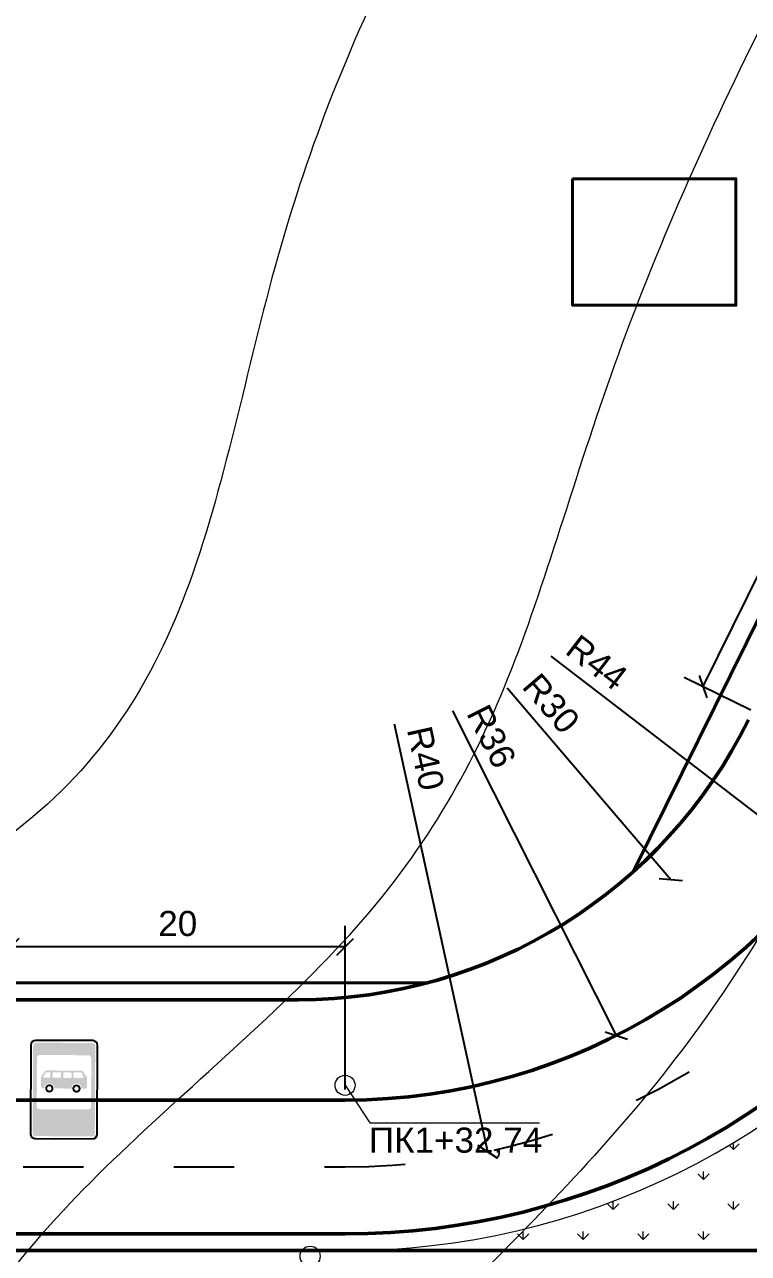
# Model space of a CAD drawing. Header units: millimetres. Extents: x -2123 to 33349, y -614 to 835.
# Drawn here: x -105.2 to -62, y 304.5 to 377.9 of the extents above; entities that cross this region are included whole.
import ezdxf

# ---------------------------------------------------------------- set-up
doc = ezdxf.new("R2010")
doc.units = ezdxf.units.MM
doc.linetypes.add('ACAD_ISO03W100', pattern=[30, 12, -18])
doc.layers.get('0').update_dxf_attribs({"lineweight": 15})
for name, color, linetype, lineweight in [('1 Відмітки', 7, 'Continuous', 25), ('2 Позначення', 80, 'Continuous', 20), ('Горизонталі', 7, 'Continuous', 18), ('Дор. Розм.', 7, 'Continuous', 50), ('Забудова', 40, 'Continuous', 40), ('поздовжній профіль', 250, 'Continuous', 15), ('Текст', 7, 'Continuous', 15), ('Червоні лінії', 10, 'Continuous', 40)]:
    doc.layers.add(name, color=color, linetype=linetype, lineweight=lineweight)
doc.layers.add('Дорожні знаки', color=7, linetype='Continuous')
doc.layers.add('Розмітка', color=7, linetype='ACAD_ISO03W100')
doc.layers.add('Озелення', color=7, linetype='Continuous', lineweight=15, true_color=0x2bad00)
doc.styles.get("Standard").update_dxf_attribs({"font": 'arial.ttf'})
doc.dimstyles.new('ISO-25', dxfattribs={"dimtxt": 1.5, "dimasz": 1, "dimexe": 1.25, "dimexo": 0.625, "dimtad": 3, "dimtxsty": 'Standard', "dimblk": 'OBLIQUE', "dimcen": 2.5, "dimadec": 0, "dimazin": 0, "dimtfac": 1, "dimtmove": 1, "dimatfit": 3, "dimfxl": 1, "dimarcsym": 0})

# ---------------------------------------------------------------- blocks, each defined once
blk = doc.blocks.new('_Oblique')
at = {"color": 0, "linetype": 'ByBlock', "lineweight": -2}
blk.add_line((-0.5, -0.5), (0.5, 0.5), dxfattribs=at)
blk = doc.blocks.new('*D219')
at = {"layer": 'Defpoints', "color": 0, "transparency": 16777216}
for p in [(-86.07884199500351, 349.6665504732973), (-69.86604324131547, 317.5239750230887)]:
    blk.add_point(p, dxfattribs=at)
at = {"layer": 'Текст', "color": 0, "lineweight": -2, "transparency": 16777216}
blk.add_line((-79.6576287991846, 336.9362173109533), (-69.86604324131547, 317.5239750230887), dxfattribs=at)
at = {"layer": 'Текст', "color": 0, "lineweight": -2, "transparency": 16777216, "rotation": 296.7664960913537}
blk.add_blockref('_Oblique', (-69.86604324131547, 317.5239750230887), dxfattribs=at)
at = {"layer": 'Текст', "color": 0, "transparency": 16777216, "insert": (-77.32701050565734, 335.4051605253236), "char_height": 1.5, "attachment_point": 5, "rotation": 296.7664960913537}
blk.add_mtext('R36', dxfattribs=at)
blk = doc.blocks.new('*D220')
at = {"layer": 'Defpoints', "color": 0, "transparency": 16777216}
for p in [(-86.07884199500315, 349.6665504732979), (-66.60547513108783, 326.8457708419323)]:
    blk.add_point(p, dxfattribs=at)
at = {"layer": 'Текст', "color": 0, "lineweight": -2, "transparency": 16777216}
blk.add_line((-76.38149027413444, 338.3022533706809), (-66.60547513108783, 326.8457708419323), dxfattribs=at)
at = {"layer": 'Текст', "color": 0, "lineweight": -2, "transparency": 16777216, "rotation": 310.4747011254187}
blk.add_blockref('_Oblique', (-66.60547513108783, 326.8457708419323), dxfattribs=at)
at = {"layer": 'Текст', "color": 0, "transparency": 16777216, "insert": (-73.75576186100065, 337.368668681289), "char_height": 1.5, "attachment_point": 5, "rotation": 310.47470112541873}
blk.add_mtext('R30', dxfattribs=at)
blk = doc.blocks.new('*D221')
at = {"layer": 'Defpoints', "color": 0, "transparency": 16777216}
for p in [(-86.07884199500293, 349.6665504732972), (-77.55924224613152, 310.5843752508377)]:
    blk.add_point(p, dxfattribs=at)
at = {"layer": 'Текст', "color": 0, "lineweight": -2, "transparency": 16777216}
blk.add_line((-83.13391682835805, 336.1572208366447), (-77.55924224613152, 310.5843752508377), dxfattribs=at)
at = {"layer": 'Текст', "color": 0, "lineweight": -2, "transparency": 16777216, "rotation": 282.2976313158236}
blk.add_blockref('_Oblique', (-77.55924224613152, 310.5843752508377), dxfattribs=at)
at = {"layer": 'Текст', "color": 0, "transparency": 16777216, "insert": (-81.26069362764753, 334.0943002047254), "char_height": 1.5, "attachment_point": 5, "rotation": 282.2976313158236}
blk.add_mtext('R40', dxfattribs=at)
blk = doc.blocks.new('*D222')
at = {"layer": 'Defpoints', "color": 0, "transparency": 16777216}
for p in [(-86.07884199500253, 349.6665504732953), (-51.19421971781981, 322.8511979942003)]:
    blk.add_point(p, dxfattribs=at)
at = {"layer": 'Текст', "color": 0, "lineweight": -2, "transparency": 16777216}
blk.add_line((-73.77498160891275, 340.2087340610943), (-51.19421971781981, 322.8511979942003), dxfattribs=at)
at = {"layer": 'Текст', "color": 0, "lineweight": -2, "transparency": 16777216, "rotation": 322.4509900274008}
blk.add_blockref('_Oblique', (-51.19421971781981, 322.8511979942003), dxfattribs=at)
at = {"layer": 'Текст', "color": 0, "transparency": 16777216, "insert": (-71.02306351083058, 339.8276591654555), "char_height": 1.5, "attachment_point": 5, "rotation": 322.45099002740085}
blk.add_mtext('R44', dxfattribs=at)
blk = doc.blocks.new('*D252')
at = {"layer": 'Defpoints', "color": 0, "transparency": 16777216}
for p in [(-106.0788419950033, 322.8207754125642), (-106.0788419950033, 313.6665504732982), (-86.07884199500337, 313.6665504732982)]:
    blk.add_point(p, dxfattribs=at)
at = {"layer": 'Текст', "color": 0, "lineweight": -2, "transparency": 16777216}
for p, q in [((-106.0788419950033, 314.2915504732982), (-106.0788419950033, 324.0707754125642)), ((-86.07884199500337, 314.2915504732982), (-86.07884199500337, 324.0707754125642)), ((-86.07884199500337, 322.8207754125642), (-106.0788419950033, 322.8207754125642))]:
    blk.add_line(p, q, dxfattribs=at)
at = {"layer": 'Текст', "color": 0, "lineweight": -2, "transparency": 16777216, "rotation": 180}
blk.add_blockref('_Oblique', (-106.0788419950033, 322.8207754125642), dxfattribs=at)
at = {"layer": 'Текст', "color": 0, "lineweight": -2, "transparency": 16777216}
blk.add_blockref('_Oblique', (-86.07884199500337, 322.8207754125642), dxfattribs=at)
at = {"layer": 'Текст', "color": 0, "transparency": 16777216, "insert": (-96.07884199500336, 324.2116348941468), "char_height": 1.5, "attachment_point": 5}
blk.add_mtext('20', dxfattribs=at)
blk = doc.blocks.new('*D263')
at = {"layer": 'Defpoints', "color": 0, "transparency": 16777216}
for p in [(-33.92723513966376, 392.1339271821449), (-64.68820938781734, 338.3807937013341), (-61.25718407257922, 336.6895536234962)]:
    blk.add_point(p, dxfattribs=at)
at = {"layer": 'Текст', "color": 0, "lineweight": -2, "transparency": 16777216}
for p, q in [((-37.35826045490185, 393.8251672599828), (-64.68820938781734, 338.3807937013341)), ((-34.48782948680517, 392.4102584651245), (-38.47944914918469, 394.3778298259417)), ((-61.81777841972063, 336.9658849064758), (-65.80939808210017, 338.9334562672931))]:
    blk.add_line(p, q, dxfattribs=at)
for p, rotation in [((-37.35826045490185, 393.8251672599828), 63.76013394622103), ((-64.68820938781734, 338.3807937013341), 243.7601339462211)]:
    blk.add_blockref('_Oblique', p, dxfattribs=dict(at, rotation=rotation))
at = {"layer": 'Текст', "color": 0, "transparency": 16777216, "insert": (-52.39236998309568, 366.7778621488574), "char_height": 1.5, "attachment_point": 5, "rotation": 63.76013394622107}
blk.add_mtext('61,81', dxfattribs=at)
blk = doc.blocks.new('5-12')
h = blk.add_hatch(color=5)
h.paths.add_polyline_path([(0.5, 4.894950576990964, 0.4142135623730951), (0.2456631019273345, 4.640613678918299), (0.2456631019273345, -4.640613678918214, 0.4142135623730992), (0.5, -4.894950576990879), (6.499983898906009, -4.894950576990879, 0.4142135623730951), (6.754320796978674, -4.640613678918214), (6.754320796978674, 4.640613678918299, 0.4142135623730951), (6.499983898906009, 4.894950576990964)])
h.paths.add_polyline_path([(6.043735096034367, 3.609366697873412, -0.4142135623730395), (6.343735096034322, 3.3093666978734), (6.343735096034322, -1.778120723146855, -0.4142135623731091), (6.043735096034367, -2.078120723146867), (0.956248490522455, -2.078120723146867, -0.4142135623731131), (0.6562484905224438, -1.778120723146855), (0.6562484905224438, 3.309366697873429, -0.4142135623730673), (0.956248490522455, 3.609366697873412)], flags=16)
h = blk.add_hatch(color=7)
edge = h.paths.add_edge_path()
edge.add_arc((5.706236414701892, 1.181402915469988), 0.2, 0, 31.08905083365866)
edge.add_line((5.877509570295671, 1.28467685299995), (5.508920341347048, 1.895958284402581))
edge.add_arc((5.337647185753382, 1.792684346872619), 0.2, 31.08905083365881, 89.99999999999994)
edge.add_line((5.337647185753382, 1.992684346872607), (1.700036091874437, 1.992684346872607))
edge.add_arc((1.70003609187438, 1.692684346872624), 0.3, 90, 146.6948263805524)
edge.add_line((1.449308756969628, 1.857413832792929), (1.143020149299331, 1.391225731228587))
edge.add_arc((1.393747484204027, 1.226496245308254), 0.3, 146.6948263805526, 180)
edge.add_line((1.093747484204072, 1.226496245308254), (1.093747484204072, 0.3093742452612389))
edge.add_arc((1.293747484204061, 0.3093742452612389), 0.2, 180, 270)
edge.add_line((1.293747484204061, 0.1093742452612503), (1.432683529333473, 0.1093742452612503))
edge.add_arc((1.968745471567274, 0.1093742452612503), 0.5360619422338488, 0, 180, ccw=False)
edge.add_line((2.504807413801188, 0.1093742452612503), (4.276426988264006, 0.1093742452612503))
edge.add_arc((4.812488930497863, 0.1093742452612503), 0.5360619422338488, 0, 180, ccw=False)
edge.add_line((5.348550872731778, 0.1093742452612503), (5.706236414702004, 0.1093742452612503))
edge.add_arc((5.706236414701892, 0.3093742452612389), 0.2, 270, 360)
edge.add_line((5.906236414701937, 0.3093742452612389), (5.906236414701937, 1.181402915469988))
edge = h.paths.add_edge_path(flags=16)
edge.add_arc((5.262242449081611, 1.704748230365339), 0.1, 0, 89.99999999999979)
edge.add_line((5.262242449081611, 1.804748230365362), (4.572305846220899, 1.804748230365362))
edge.add_arc((4.572305846220899, 1.704748230365339), 0.1, 90, 180)
edge.add_line((4.472305846220876, 1.704748230365339), (4.472305846220876, 1.325153521316735))
edge.add_arc((4.572305846220899, 1.325153521316735), 0.1, 179.9999999999996, 270)
edge.add_line((4.572305846220899, 1.225153521316713), (5.436357166525738, 1.225153521316713))
edge.add_arc((5.436357166525738, 1.325153521316735), 0.1, 270, 360)
edge.add_line((5.53635716652576, 1.325153521316735), (5.362242449081577, 1.704748230365339))
edge = h.paths.add_edge_path(flags=16)
edge.add_arc((4.198191128776728, 1.325153521316735), 0.1, 270, 360)
edge.add_line((4.29819112877675, 1.325153521316735), (4.29819112877675, 1.704748230365339))
edge.add_arc((4.198191128776728, 1.704748230365339), 0.1, 0, 89.99999999999979)
edge.add_line((4.198191128776728, 1.804748230365362), (3.508254525916015, 1.804748230365362))
edge.add_arc((3.508254525916015, 1.704748230365339), 0.1, 90, 180)
edge.add_line((3.408254525915992, 1.704748230365339), (3.408254525915992, 1.325153521316735))
edge.add_arc((3.508254525916015, 1.325153521316735), 0.1, 179.9999999999996, 270)
edge.add_line((3.508254525916015, 1.225153521316713), (4.198191128776728, 1.225153521316713))
edge = h.paths.add_edge_path(flags=16)
edge.add_arc((3.085774317182938, 1.704748230365339), 0.1, 0, 89.99999999999979)
edge.add_line((3.085774317182938, 1.804748230365362), (2.395837714322226, 1.804748230365362))
edge.add_arc((2.39583771432234, 1.704748230365339), 0.1, 90, 180)
edge.add_line((2.295837714322317, 1.704748230365339), (2.295837714322317, 1.325153521316735))
edge.add_arc((2.39583771432234, 1.325153521316735), 0.1, 179.9999999999996, 270)
edge.add_line((2.39583771432234, 1.225153521316713), (3.085774317183052, 1.225153521316713))
edge.add_arc((3.085774317182938, 1.325153521316735), 0.1, 270, 360)
edge.add_line((3.185774317182962, 1.325153521316735), (3.185774317182962, 1.704748230365339))
edge = h.paths.add_edge_path(flags=16)
edge.add_arc((1.963686509721526, 1.325153521316735), 0.1, 270, 360)
edge.add_line((2.063686509721435, 1.325153521316735), (2.063686509721435, 1.704748230365339))
edge.add_arc((1.963686509721526, 1.704748230365339), 0.1, 0, 89.99999999999979)
edge.add_line((1.963686509721526, 1.804748230365362), (1.664695373440338, 1.804748230365362))
edge.add_arc((1.664695373440281, 1.704748230365339), 0.1, 90, 146.6948263805523)
edge.add_line((1.581119595138659, 1.75965805900546), (1.331723408227446, 1.380063349956856))
edge.add_arc((1.415299186529068, 1.325153521316735), 0.1, 146.6948263805524, 270)
edge.add_line((1.415299186529068, 1.225153521316741), (1.963686509721469, 1.225153521316741))
h = blk.add_hatch(color=7)
h.paths.add_polyline_path([(2.398548429518598, 0.1093742452612503, 1.000000115195436), (1.538942513616063, 0.1093742452612503, 1.000000115195436)])
h.paths.add_polyline_path([(1.741801073171586, 0.1093742452612503, -1), (2.195689869963018, 0.1093742452612503, -1)], flags=16)
h = blk.add_hatch(color=7)
h.paths.add_polyline_path([(5.242291888449074, 0.1093742452612503, 1.000000115195436), (4.382685972546653, 0.1093742452612503, 1.000000115195436)])
h.paths.add_polyline_path([(4.585544532102119, 0.1093742452612503, -1), (5.039433328893608, 0.1093742452612503, -1)], flags=16)
at = {"color": 5}
for p, q in [((0, 4.640613678918243), (0, -4.640613678918214)), ((6.499983898905952, 5.140613678918272), (0.5, 5.140613678918272)), ((6.999983898905952, -4.640613678918214), (6.999983898905952, 4.640613678918243)), ((0.5, -5.140613678918214), (6.499983898905952, -5.140613678918214))]:
    blk.add_line(p, q, dxfattribs=at)
for centre, start, end in [((0.5, 4.640613678918243), 90, 180), ((6.499983898905952, 4.640613678918243), 0, 90), ((0.5, -4.640613678918214), 180, 270), ((6.499983898905952, -4.640613678918214), 270, 0)]:
    blk.add_arc(centre, 0.5, start, end, dxfattribs=at)
blk = doc.blocks.new('столб')
at = {"layer": 'поздовжній профіль', "color": 160}
for points in [[(-500, 0, 0, 0, 0), (-999.927872557193, 0, 350, 0, 0), (-1699.927872557193, 0, 0, 0, 0)], [(500, 0, 0, 0, 0), (999.927872557193, 0, 350, 0, 0), (1699.927872557193, 0, 0, 0, 0)]]:
    blk.add_lwpolyline(points, format="xyseb", dxfattribs=at)
blk.add_circle((0, 0), 500, dxfattribs=at)

msp = doc.modelspace()

# ---------------------------------------------------------------- hatches: boundary and pattern name
at = {"layer": 'Озелення'}
h = msp.add_hatch(dxfattribs=at)
h.set_pattern_fill('GRASS', color=0, scale=0.1)
h.set_pattern_definition([(90, (0, 0), (-1.796051224, 1.796051224), [0.4762500000000001, -3.115852448]), (45, (0, 0), (-1.79605122421383, 1.796051224213831), [0.4762500000000001, -2.06375]), (135, (0, 0), (-1.796051224213831, -1.79605122421383), [0.4762500000000001, -2.06375])])
h.paths.add_polyline_path([(-46.14967110621317, 311.5145209828019, -0.03872506721029213), (-48.44209304341841, 320.6665504732981), (-51.66954092683287, 320.6665504732981, -0.2211269283656273), (-86.0788419950033, 304.6665504732982), (-43.85869097971736, 304.6665504732982)])
h.paths.add_polyline_path([(-50.40209574212545, 322.2408366848156, -0.01122967940996), (-51.66954092683288, 320.6665504732981), (-48.4420930434184, 320.6665504732981, -0.004622995465146237), (-48.62043784872714, 321.7803490726661, 0.6611460868380752)])
h.paths.add_polyline_path([(-37.14052564503972, 284.6677121541899, -0.0007606096304016448), (-37.9041763885842, 284.6665504732982), (-59.06124969074645, 284.6665504732982, -0.1348462350018372), (-40.16051229951918, 279.4747589432492), (-36.31513587868216, 277.1898000160804, 0.7248806287325149), (-34.88401410230484, 278.4407157940418, -0.02716446248522501)])

# ---------------------------------------------------------------- linework, layer by layer
at = {"layer": '2 Позначення', "color": 0}
msp.add_lwpolyline([(-86.07884199500337, 314.548467550308), (-84.59926164136193, 312.3039586773729), (-74.44820793367474, 312.3046890428631)], dxfattribs=at)
at = {"layer": 'Горизонталі', "color": 0}
for points, knots in [([(-50.59021425184991, 529.4179757221214), (-51.07107436286559, 528.8958855732909), (-55.25244469040415, 524.0861114304043), (-60.19404392415404, 513.565287255297), (-74.37457917593807, 466.0717485549036), (-82.98881014859458, 448.3597848947326), (-98.23389245668173, 421.9545277715594), (-105.2116161519904, 403.7224110192843), (-109.263197652496, 381.8888884887207), (-119.1670635426368, 367.9334410981324), (-140.2634979278324, 359.4347699405122), (-154.6207118140834, 355.5877660741613), (-170.6507124737818, 346.3232979303432), (-173.8661013091252, 344.8193102453266, 249), (-178.2040099960861, 334.379617623698, 249), (-169.8244714402487, 321.4962176144696, 249), (-171.0462122048872, 309.7274883073338, 249), (-181.0501171444145, 296.2847410448381, 249), (-215.7758090004887, 276.2358535039317, 249), (-216.3860430624883, 275.8835347039675, 249), (-217.0054561065537, 275.5271002370756, 249), (-217.6340473073963, 275.1665504732985, 249), (-218.0289315253413, 274.9400512615556, 249), (-218.4274378265619, 274.7119279821068, 249), (-218.8295660064559, 274.4821807266914, 249)], [10.87541061403494, 10.87541061403494, 10.87541061403494, 10.87541061403494, 11, 12, 13, 14, 15, 16, 17, 18, 19, 20, 20, 20, 21, 22, 23, 24, 24, 24, 24.01757298499707, 24.01757298499707, 24.01757298499707, 24.02861242434687, 24.02861242434687, 24.02861242434687, 24.02861242434687]), ([(95.5506119078077, 508.4776413841537), (89.98730487551632, 512.7101934410075), (75.29761436898332, 514.2158911170808), (55.30366620540286, 512.4270928530776), (35.44914715225474, 505.7956812568935), (33.25980687505086, 504.9389828875518), (10.75102076113268, 503.1382799984366), (-7.481095991142354, 503.1382799984366), (-24.3626855765628, 499.9870499424813), (-38.7683086894844, 488.7326568855586), (-45.74603238479307, 473.8768580503473), (-59.92656763657709, 426.3833193499539), (-68.5407986092336, 408.6713556897829), (-83.78588091732075, 382.2660985666097), (-90.76360461262942, 364.0339818143347), (-94.81518611313498, 342.200459283771), (-104.7190520032759, 328.2450118931828), (-125.8154863884715, 319.7463407355625), (-140.1727002747224, 315.8993368692117), (-156.2027009344208, 306.6348687253936), (-159.4180897697642, 305.1308810403769, 249), (-163.7559984567251, 294.6911884187483, 249), (-155.3764599008877, 281.80778840952, 249), (-156.5982006655262, 270.0390591023842, 249), (-166.6021056050535, 256.5963118398885, 249), (-201.3277974611278, 236.547424298982, 249)], [3.256589866027104, 3.256589866027104, 3.256589866027104, 3.256589866027104, 4, 5, 6, 7, 8, 9, 10, 11, 12, 13, 14, 15, 16, 17, 18, 19, 20, 20, 20, 21, 22, 23, 24, 24, 24, 24]), ([(-155.2133990202578, 226.9470256503646), (-137.2281146899782, 237.3308343999179), (-120.4877071641836, 246.995913191271), (-110.4838022246563, 260.4386604537667), (-109.2620614600178, 272.2073897609025), (-112.1066696973007, 282.8236122300968), (-112.1066696973007, 295.8787081761639), (-102.2028038071744, 308.9338041222454), (-84.19577491603695, 323.5645150963192), (-75.79350653868596, 338.1176708247458), (-70.6682824483446, 357.2452675300683), (-61.23681307985817, 378.7110410754776), (-49.31365176152167, 399.36256226562), (-41.85422366554985, 406.8219903615918), (-33.77609402091321, 417.6512410526138), (-27.47363390901728, 434.5328306380634), (-18.01994374113701, 443.9865208059291), (5.501447678513159, 457.5666024737966), (21.14786658462117, 461.7590477841095), (35.76326601899791, 476.3744472185008), (51.60723463790646, 483.0392647135541), (65.30007952386086, 483.0392647135541), (74.11602075181008, 483.0392647135541), (81.63037062696685, 470.0240289439334), (90.99761033725963, 449.6512319778358), (102.8147230470627, 432.0193495219082), (115.9448482801804, 425.8294333406029), (128.2113537109385, 429.1162335647332), (139.3915004821743, 429.1162335647332), (143.6255791388526, 418.5298044724714), (143.6255791388526, 402.3985077574853), (139.4989683513109, 382.8908931253918), (134.997211128501, 357.1933623119785), (131.6208932114373, 333.9342833275678), (122.8983413120849, 313.9703761438793), (116.0825874040552, 301.8934386949588), (113.2737348540613, 295.3513402834751)], [0, 0, 0, 0, 1, 2, 3, 4, 5, 6, 7, 8, 9, 10, 11, 12, 13, 14, 15, 16, 17, 18, 19, 20, 21, 22, 23, 24, 25, 26, 27, 28, 29, 30, 31, 32, 33, 33.8268390351059, 33.8268390351059, 33.8268390351059, 33.8268390351059]), ([(81.2009900944248, 219.0626254922729), (79.48411496540264, 220.6570655227306), (75.53542092625774, 225.3856942433064), (71.59746357431732, 235.270770861398), (71.59746357431732, 249.9014818354863), (82.10156376082023, 264.5321928095454), (84.51915445958593, 273.554764129216), (84.51915445958593, 290.9800164934222), (89.15222825945102, 308.2708833096203), (98.75187824554314, 324.8979648204204), (102.5622665167889, 339.1185274452819), (98.48305055379615, 346.1839367482116), (90.35478533591822, 364.1335713636454), (79.28796549657864, 376.8885501615387), (67.44169554932023, 383.7279973044879), (46.79048686550095, 395.6509781971781), (27.89290386979565, 398.8346166226347), (14.4013410770408, 395.2195632676976), (5.759264191131024, 388.8932360889685), (-2.400170775189963, 380.7338011226766), (-21.0637059279702, 373.6998054620872), (-35.88199011962706, 368.2601821512017), (-45.26065100044207, 358.8815212704012), (-49.38726178798379, 349.5028603895717), (-55.5771779693182, 332.9964172393466), (-65.6035655555911, 315.6302045235298), (-80.13703465578283, 301.0967354233526), (-87.07724370756614, 294.1565263715693), (-88.77763748733696, 290.4172968405273), (-87.6521981816636, 282.1640752654148), (-84.27588026455624, 278.6001841306952), (-79.73913435684653, 270.7423097174851), (-76.97218767253935, 260.4159241097459), (-79.02383017131206, 247.4630300064109), (-81.31577063963186, 238.9093917307709), (-84.65102669978069, 233.5826119028006), (-92.54659618213327, 229.0241027367829), (-101.9077627204547, 229.0241027367829), (-114.4751683007212, 229.0241027367829), (-126.2922810105388, 229.0241027367974), (-133.4200632799489, 229.0241027367974), (-143.5490170311837, 229.0241027367974), (-148.6224978727855, 228.280316826882)], [3.429276601697748, 3.429276601697748, 3.429276601697748, 3.429276601697748, 4, 5, 6, 7, 8, 9, 10, 11, 12, 13, 14, 15, 16, 17, 18, 19, 20, 21, 22, 23, 24, 25, 26, 27, 28, 29, 30, 31, 32, 33, 34, 35, 36, 37, 38, 39, 40, 41, 42, 43, 43, 43, 43])]:
    msp.add_open_spline(points, degree=3, knots=knots, dxfattribs=at)
at = {"layer": 'Дор. Розм.', "color": 0}
for p, q in [((-88.8667668431761, 319.6665504732982), (-106.0788419950043, 319.6665504732982)), ((-86.07884199500336, 313.6665504732982), (-106.0788419950035, 313.6665504732982)), ((-86.07884199500333, 305.6665504732982), (-169.3444214444505, 305.6665504732982)), ((-41.29011812807096, 304.6665504732982), (-169.3444214444505, 304.6665504732982))]:
    msp.add_line(p, q, dxfattribs=at)
for centre, radius, start, end in [((-88.86676684317598, 349.6665504732982), 30, 269.9999999999998, 333.7307788047124), ((-86.0788419950033, 349.6665504732982), 36, 269.9999999999999, 333.7307788047127), ((-86.0788419950033, 349.6665504732982), 44, 269.9999999999999, 325.6163393243608)]:
    msp.add_arc(centre, radius, start, end, dxfattribs=at)
at = {"layer": 'Дор. Розм.', "color": 0, "lineweight": 20}
msp.add_arc((-86.0788419950033, 349.6665504732982), 45, 269.9999999999999, 322.4495101724693, dxfattribs=at)
at = {"layer": 'Забудова', "color": 0}
msp.add_lwpolyline([(-72.4749573289032, 368.7315902143528), (-72.4749573289032, 361.1754583469537), (-62.71050619872904, 361.1754583469537), (-62.71050619872904, 368.7315902143528)], close=True, dxfattribs=at)
at = {"layer": 'Розмітка', "color": 0, "ltscale": 0.3}
msp.add_lwpolyline([(-208.3197088014962, 306.9867995233809), (-170.3721062208115, 309.5958918728758, -0.0171634588085447), (-168.3143104613809, 309.6665504732982), (-86.07884199500339, 309.6665504732982, 0.2854745269981143), (-50.20986939140296, 331.9629687915546), (-26.31940751377304, 380.3670905100284)], format="xyb", dxfattribs=at)
at = {"layer": 'Червоні лінії', "color": 0}
for p, q in [((-68.82895952955943, 327.3397442067858), (-34.83589990624162, 396.2125941340239)), ((-81.18562109530751, 320.6665504732981), (-218.8295660064559, 320.6665504732981))]:
    msp.add_line(p, q, dxfattribs=at)

# ---------------------------------------------------------------- block references
at = {"color": 0, "xscale": 0.001200000000244472, "yscale": 0.001200000000244472, "zscale": 0.001200000000244472, "rotation": 180.7039103117133}
for p in [(-86.07884199500337, 314.548467550308), (-88.16562231254102, 304.3332130541949)]:
    msp.add_blockref('столб', p, dxfattribs=at)
at = {"layer": 'Дорожні знаки', "color": 0, "linetype": 'Continuous', "xscale": 0.5702400000002615, "yscale": 0.5702400000002615, "zscale": 0.5702400000002615, "rotation": 359.6786032201751}
msp.add_blockref('5-12', (-104.876389059745, 314.3062540148431), dxfattribs=at)

# ---------------------------------------------------------------- texts
at = {"layer": '1 Відмітки', "color": 0, "insert": (-74.29180760434998, 310.2435045111285), "char_height": 1.5, "attachment_point": 9, "rotation": 0.004122415388799801}
msp.add_mtext_dynamic_manual_height_columns('ПК1+32,74', width=7.025432305519644, gutter_width=12.5, heights=[0], dxfattribs=at)

# ---------------------------------------------------------------- dimensions: what is measured, and where the dimension line sits
at = {"layer": 'Текст', "color": 0}
dim = msp.add_linear_dim(base=(-64.68820938781734, 338.3807937013341), p1=(-33.92723513966374, 392.1339271821449), p2=(-61.25718407257921, 336.6895536234962), angle=243.7601339462211, dimstyle='ISO-25', dxfattribs=at)
dim.commit()
dim.dimension.update_dxf_attribs({"geometry": '*D263', "text_midpoint": (-51.02323492135957, 366.1029804806584), "dimtype": 161})
for center, mpoint, picture, middle in [((-86.07884199500351, 349.6665504732973), (-69.86604324131547, 317.5239750230887), '*D219', (-78.569295223608, 334.7785488787828)), ((-86.07884199500315, 349.6665504732979), (-66.60547513108783, 326.8457708419323), '*D220', (-74.81416761936987, 336.4655126999186)), ((-86.07884199500293, 349.6665504732972), (-77.55924224613152, 310.5843752508377), '*D221', (-82.61963897687322, 333.7980610524752)), ((-86.07884199500253, 349.6665504732953), (-51.19421971781981, 322.8511979942003), '*D222', (-71.86104327580233, 338.7375147192935))]:
    dim = msp.add_radius_dim(center=center, mpoint=mpoint, dimstyle='ISO-25', dxfattribs=at)
    dim.commit()
    dim.dimension.update_dxf_attribs({"geometry": picture, "text_midpoint": middle, "dimtype": 164})
dim = msp.add_linear_dim(base=(-106.0788419950033, 322.8207754125642), p1=(-86.07884199500337, 313.6665504732982), p2=(-106.0788419950033, 313.6665504732982), dimstyle='ISO-25', dxfattribs=at)
dim.commit()
dim.dimension.update_dxf_attribs({"geometry": '*D252', "text_midpoint": (-96.07884199500336, 324.2116348941468)})

doc.saveas('drawing.dxf')
